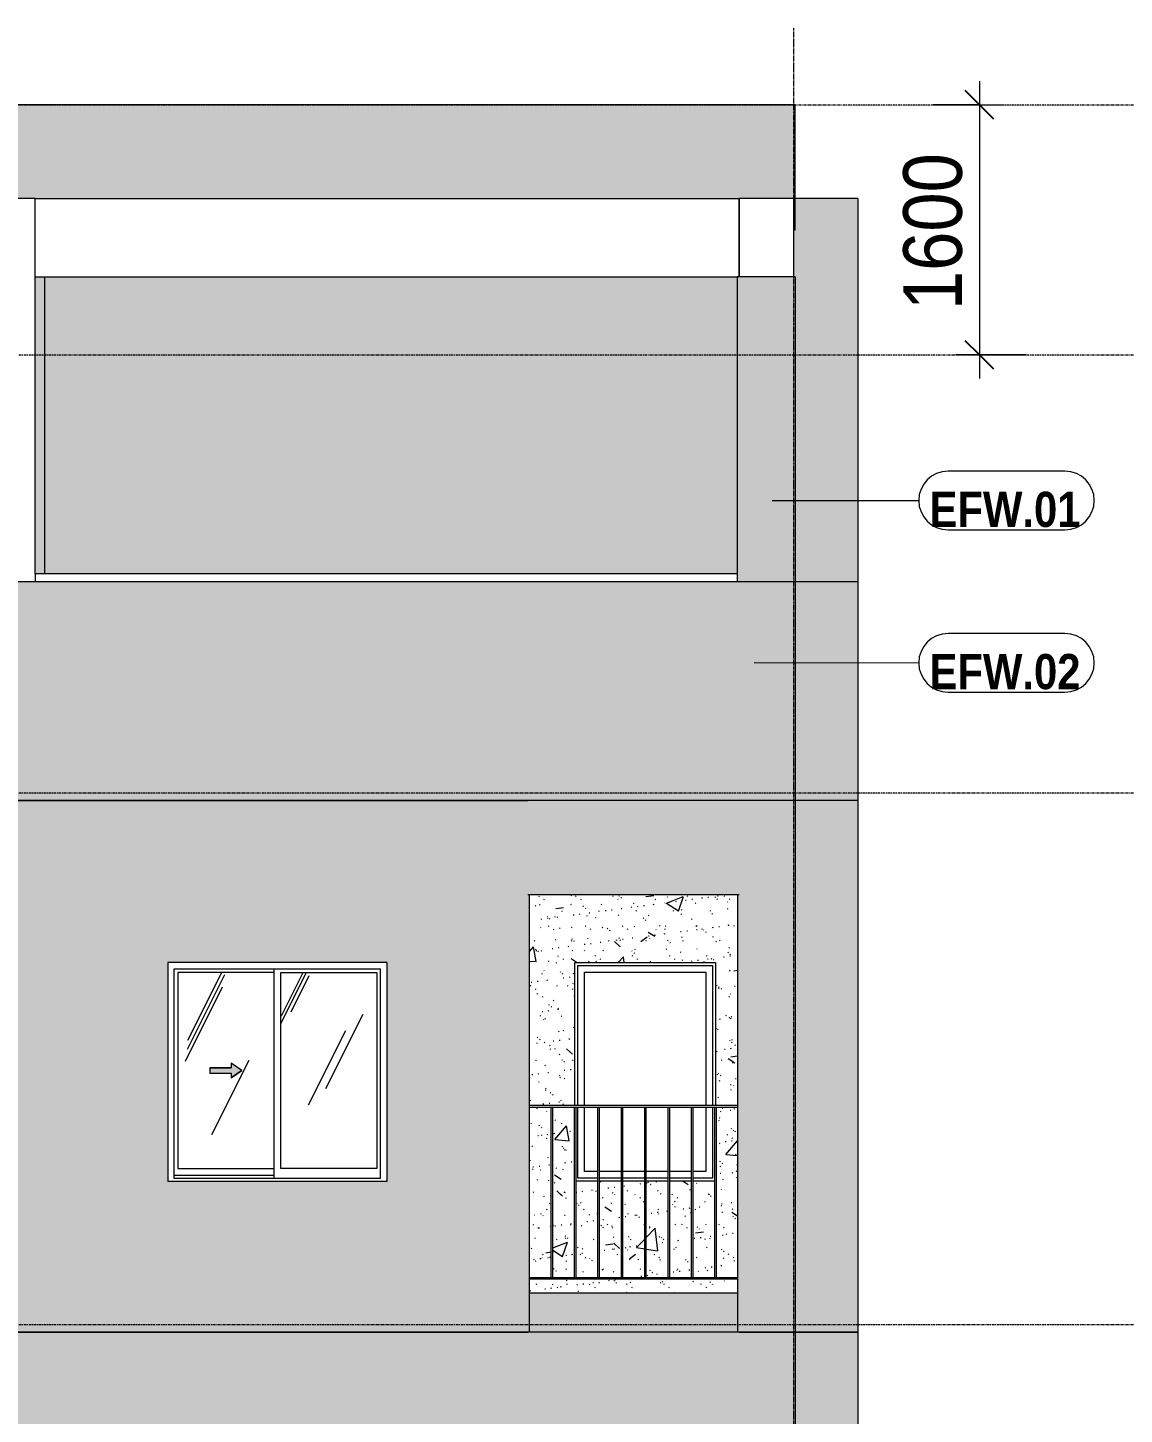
# Model space of a CAD drawing. Header units: millimetres. Extents: x 9199 to 175431, y -4466 to 35300.
# Drawn here: x 73339 to 80350, y 25425 to 34292 of the extents above; entities that cross this region are included whole.
import ezdxf

# ---------------------------------------------------------------- set-up
doc = ezdxf.new("R2010")
doc.units = ezdxf.units.MM
for name, pattern in [('1 NÉT CALL OUT', [6, 3, -3]), ('Centre', [31.75, 6.35, -4.7625, 15.875, -4.7625]), ('Grid Line', [22.225, 12.7, -3.175, 3.175, -3.175])]:
    doc.linetypes.add(name, pattern=pattern)
for name, color, linetype, lineweight in [('0-1', 7, 'Continuous', 5), ('A-ANNO-DIMS', 211, 'Continuous', 9), ('A-ANNO-DIMS-150', 211, 'Continuous', 9), ('A-DETL-GENF', 92, 'Continuous', 9), ('A-DETL-GENF-1', 92, '1 NÉT CALL OUT', 9), ('A-FLOR-HRAL-1', 253, 'Continuous', 9), ('A-FLOR-LEVL-2', 51, 'Centre', 9), ('A-GLAZ', 151, 'Continuous', 9), ('A-GLAZ-1', 253, 'Continuous', 9), ('A-GLAZ-2', 7, 'Continuous', 9), ('A-GLAZ-3', 7, '1 NÉT CALL OUT', 9), ('A-WALL', 113, 'Continuous', 9), ('A-WALL-IDEN', 211, 'Continuous', 9), ('A-WALL-PATT', 111, 'Continuous', 9), ('A-WALL-PATT-1', 9, 'Continuous', 9), ('A-WALL-PATT-2', 111, 'Continuous', 5), ('I-WALL', 2, 'Continuous', 9), ('I-WALL-1', 7, 'Continuous', 9), ('S-BEAM-1', 7, 'Continuous', 9), ('S-COLS-1', 7, 'Continuous', 9), ('S-GRID-1', 1, 'Grid Line', 9)]:
    doc.layers.add(name, color=color, linetype=linetype, lineweight=lineweight)
doc.styles.add('Arial_B', font='arialbd.ttf', dxfattribs={"width": 0.85, "height": 225})
doc.styles.add('UTM Avo', font='', dxfattribs={"width": 0.9, "height": 375})
doc.styles.get('UTM Avo').set_extended_font_data('UTM Avo')
doc.dimstyles.new('1_Dim_chi_tiet_2_5', dxfattribs={"dimscale": 304.8, "dimtxt": 374.737856, "dimasz": 0.590551, "dimexe": 0.492126, "dimexo": 0.0625, "dimgap": 0.049213, "dimtad": 1, "dimdec": 0, "dimrnd": 5, "dimzin": 0, "dimdsep": 46, "dimtxsty": 'UTM Avo', "dimblk1": 'OBLIQUE', "dimblk2": 'OBLIQUE', "dimsah": 1, "dimcen": 0.09, "dimdle": 0.492126, "dimazin": 0, "dimtfac": 1, "dimtdec": 4, "dimtix": 1, "dimtmove": 0, "dimatfit": 3, "dimfxl": 0.984252, "dimfxlon": 1, "dimtvp": 1, "dimtolj": 1, "dimtzin": 0, "dimarcsym": 2})
pattern_1 = [(63.435, (53179.2, 1304.34), (-0.001, 1524.001), [532.46, -2875.304]), (63.435, (51655.2, 1304.34), (-0.001, 1524.001), [532.463, -2875.304]), (63.435, (53908.74, 1598.8), (-0.001, 1524.001), [532.46, -2875.304]), (63.435, (52384.74, 1598.8), (-0.001, 1524.001), [532.463, -2875.304]), (63.435, (53798.3, 1494.84), (-0.001, 1524.001), [532.46, -2875.304]), (63.435, (52274.3, 1494.84), (-0.001, 1524.001), [532.463, -2875.304]), (63.435, (53685.8, 2090.1), (-0.001, 1524.001), [258.8, -3148.965]), (63.435, (52161.8, 2090.1), (-0.001, 1524.001), [258.8, -3148.965]), (63.435, (53612.15, 1997.95), (-0.001, 1524.001), [532.46, -2875.304]), (63.435, (52088.15, 1997.95), (-0.001, 1524.001), [532.46, -2875.304]), (63.435, (53625.14, 2064.1), (-0.001, 1524.001), [532.46, -2875.304]), (63.435, (52101.14, 2064.1), (-0.001, 1524.001), [532.46, -2875.304]), (63.435, (53010.3, 1773.94), (-0.001, 1524.001), [532.46, -2875.304]), (63.435, (51486.3, 1773.94), (-0.001, 1524.001), [532.463, -2875.304]), (63.435, (53023.3, 1851.9), (-0.001, 1524.001), [532.46, -2875.304]), (63.435, (51499.3, 1851.9), (-0.001, 1524.001), [532.463, -2875.304]), (63.435, (53026.8, 1908.1), (-0.001, 1524.001), [532.46, -2875.304]), (63.435, (51502.8, 1908.1), (-0.001, 1524.001), [532.463, -2875.304])]

# ---------------------------------------------------------------- blocks, each defined once
blk = doc.blocks.new('NCV_TKTC_KET CAU_rvt-1-TKCS_MẶT ĐỨNG HƯỚNG ĐÔNG')
at = {"layer": 'S-BEAM-1'}
for p, q in [((73386.9, 33200), (77886.9, 33200)), ((73386.9, 32700), (73386.9, 33200)), ((77886.9, 32700), (77886.9, 33200)), ((73386.9, 32700), (77875.3, 32700))]:
    blk.add_line(p, q, dxfattribs=at)
at = {"layer": 'S-COLS-1'}
for p, q in [((73386.9, 33200), (73036.9, 33200)), ((77886.9, 33200), (77886.9, 32700)), ((78236.9, 33200), (77886.9, 33200)), ((78236.9, 32700), (78236.9, 33200)), ((73386.9, 30800), (73386.9, 32700))]:
    blk.add_line(p, q, dxfattribs=at)
blk = doc.blocks.new('M_Fixed - 900 x 1400-V15-TKCS_MẶT ĐỨNG HƯỚNG ĐÔNG')
at = {"layer": 'A-GLAZ-2'}
for p, q in [((76855.9, 7896), (77717.9, 7896)), ((76855.9, 7000), (76855.9, 7896)), ((77717.9, 7896), (77717.9, 7000)), ((76899.9, 7852), (77673.9, 7852)), ((76899.9, 7000), (76899.9, 7852)), ((77673.9, 7852), (77673.9, 7000)), ((76855.9, 6534), (76855.9, 6990)), ((76899.9, 6578), (76899.9, 6990)), ((77673.9, 6990), (77673.9, 6578)), ((77717.9, 6990), (77717.9, 6534)), ((76985.1, 6578), (76899.9, 6578)), ((77134.7, 6578), (76995.1, 6578)), ((77284.2, 6578), (77144.7, 6578)), ((77433.8, 6578), (77294.2, 6578)), ((77583.3, 6578), (77443.8, 6578)), ((77673.9, 6578), (77593.3, 6578)), ((76985.1, 6534), (76855.9, 6534)), ((77134.7, 6534), (76995.1, 6534)), ((77284.2, 6534), (77144.7, 6534)), ((77433.8, 6534), (77294.2, 6534)), ((77583.3, 6534), (77443.8, 6534)), ((77717.9, 6534), (77593.3, 6534))]:
    blk.add_line(p, q, dxfattribs=at)
blk = doc.blocks.new('Railing - 10mm-901206-TKCS_MẶT ĐỨNG HƯỚNG ĐÔNG')
at = {"layer": 'A-FLOR-HRAL-1'}
for p, q in [((51816.4, 5900), (51816.4, 6990)), ((51826.4, 5900), (51826.4, 6990))]:
    blk.add_line(p, q, dxfattribs=at)
blk = doc.blocks.new('Railing - Railing-951448-TKCS_MẶT ĐỨNG HƯỚNG ĐÔNG')
at = {"layer": 'A-FLOR-HRAL-1'}
for p, q in [((76546.9, 22900), (77876.9, 22900)), ((77876.9, 22890), (76546.9, 22890))]:
    blk.add_line(p, q, dxfattribs=at)
for p in [(24869.6, 17000), (25019.2, 17000), (25168.7, 17000), (25318.2, 17000), (25467.8, 17000), (25617.3, 17000), (25766.9, 17000), (25916.4, 17000)]:
    blk.add_blockref('Railing - 10mm-901206-TKCS_MẶT ĐỨNG HƯỚNG ĐÔNG', p)
blk = doc.blocks.new('Top Rail Type - Top Rail_Internal_-951449-TKCS_MẶT ĐỨNG HƯỚNG ĐÔNG')
at = {"layer": 'A-FLOR-HRAL-1'}
for p, q in [((77876.9, 24000), (76546.9, 24000)), ((76546.9, 23990), (77876.9, 23990))]:
    blk.add_line(p, q, dxfattribs=at)
blk = doc.blocks.new('NCV_TKTC_TANG 6 - 8_rvt-2-TKCS_MẶT ĐỨNG HƯỚNG ĐÔNG')
at = {"layer": 'A-WALL-PATT-1'}
h = blk.add_hatch(dxfattribs=at)
h.set_pattern_fill('FP_2', color=256, style=0, pattern_type=2)
h.set_pattern_definition([(50, (51388.9, 1200), (1093.104, -95.634), [114.3, -1257.3]), (355, (51388.9, 1200), (-211.457, 1146.34), [91.44, -1005.84]), (100.451, (51480, 1192), (881.656, 1050.7), [97.14, -1068.54]), (46.184, (51389, 1504.8), (1626.475, -252.257), [171.45, -1885.95]), (96.636, (51524.5, 1483.8), (1424.416, 1484.565), [145.71, -1602.81]), (351.184, (51389, 1504.8), (1424.43, 1484.55), [137.16, -1508.76]), (21, (51541.3, 1428.6), (909.686, -613.59), [114.3, -1257.3]), (326, (51541.3, 1428.6), (370.812, 1105.13), [91.44, -1005.84]), (71.451, (51617.1, 1377.5), (1280.503, 491.528), [97.14, -1068.54]), (37.5, (51388.93, 1200), (18.5313, 507.3303), [50.292, -943.356, 50.292, -970.788, -1009.65]), (37.5, (51388.93, 1200), (18.5313, 507.3303), [-2014.728, 50.292, -959.358]), (7.5, (51388.93, 1200), (400.918, 601.084), [50.292, -531.876, 50.292, -920.496, -384.81]), (7.5, (51388.93, 1200), (400.918, 601.084), [-1552.956, 50.292, -334.518]), (327.5, (51049.1, 1200), (813.545, -34.3737), [50.292, -330.708, 50.292, -1138.428, -1577.34]), (327.5, (51049.1, 1200), (813.545, -34.3737), [-1569.72, 50.292, -1527.048]), (317.5, (50896.7, 1200), (888.775, 152.56), [50.292, -445.008, 50.292, -739.14, -1120.14]), (317.5, (50896.7, 1200), (888.775, 152.56), [-1284.732, 50.292, -1069.848])])
h.paths.add_polyline_path([(76566.1, 26200), (77876.9, 26201), (77876.9, 26290), (76546.9, 26290), (76546.9, 26200)])
h.paths.add_polyline_path([(76578.9, 26300), (76686.1, 26300), (76686.1, 27390), (76546.9, 27390), (76546.9, 26300)])
h.paths.add_polyline_path([(77443.8, 26300), (77583.3, 26300), (77583.3, 26915), (77443.8, 26915), (77443.8, 26410.3)])
h.paths.add_polyline_path([(77433.8, 26300), (77433.8, 26915), (77294.2, 26915), (77294.2, 26300)])
h.paths.add_polyline_path([(77284.2, 26300), (77284.2, 26915), (77144.7, 26915), (77144.7, 26300)])
h.paths.add_polyline_path([(77593.3, 26300), (77732.9, 26300), (77732.9, 26915), (77593.3, 26915), (77593.3, 26541.6)])
h.paths.add_polyline_path([(77742.9, 26300), (77876.9, 26300), (77876.9, 27390), (77742.9, 27390), (77742.9, 26541.6)])
h.paths.add_polyline_path([(77134.7, 26300), (77134.7, 26915), (76995.1, 26915), (76995.1, 26300)])
h.paths.add_polyline_path([(76985.1, 26300), (76985.1, 26915), (76845.6, 26915), (76845.6, 26300)])
h.paths.add_polyline_path([(76835.6, 26300), (76835.6, 27390), (76696.1, 27390), (76696.1, 26300)])
h.paths.add_polyline_path([(76836.9, 27400), (76836.9, 28315), (77736.9, 28315), (77736.9, 27400), (77876.9, 27400), (77876.9, 28750), (76546.9, 28750), (76546.9, 27400), (76719.8, 27400)])
h = blk.add_hatch(dxfattribs=at)
h.set_pattern_fill('FP_3', color=256, style=0, pattern_type=2)
h.set_pattern_definition([(37.5, (51388.93, 1200), (-4.79953, 146.8239), [5.029, -110.795, 5.029, -124.511, -123.825]), (37.5, (51388.93, 1200), (-4.79953, 146.8239), [-245.364, 5.029, -118.796]), (7.5, (51388.93, 1200), (134.8574, 215.0472), [5.029, -57.455, 5.029, -99.365, -40.005]), (7.5, (51388.93, 1200), (134.8574, 215.0472), [-166.878, 5.029, -34.976]), (327.5, (51295.21, 1200), (237.29776, 0.4316), [5.029, -33.071, 5.029, -132.131, -179.07]), (327.5, (51295.21, 1200), (237.29776, 0.4316), [-175.26, 5.029, -174.041]), (317.5, (51295.2, 1200), (229.0671, 66.8792), [5.029, -14.021, 5.029, -84.887, -102.87]), (317.5, (51295.2, 1200), (229.0671, 66.8792), [-108.966, 5.029, -97.841])])
h.paths.add_polyline_path([(76566.1, 26200), (77876.9, 26201), (77876.9, 26290), (76546.9, 26290), (76546.9, 26200)])
h.paths.add_polyline_path([(76578.9, 26300), (76686.1, 26300), (76686.1, 27390), (76546.9, 27390), (76546.9, 26300)])
h.paths.add_polyline_path([(77443.8, 26300), (77583.3, 26300), (77583.3, 26915), (77443.8, 26915), (77443.8, 26410.3)])
h.paths.add_polyline_path([(77433.8, 26300), (77433.8, 26915), (77294.2, 26915), (77294.2, 26300)])
h.paths.add_polyline_path([(77284.2, 26300), (77284.2, 26915), (77144.7, 26915), (77144.7, 26300)])
h.paths.add_polyline_path([(77593.3, 26300), (77732.9, 26300), (77732.9, 26915), (77593.3, 26915), (77593.3, 26541.6)])
h.paths.add_polyline_path([(77742.9, 26300), (77876.9, 26300), (77876.9, 27390), (77742.9, 27390), (77742.9, 26541.6)])
h.paths.add_polyline_path([(77134.7, 26300), (77134.7, 26915), (76995.1, 26915), (76995.1, 26300)])
h.paths.add_polyline_path([(76985.1, 26300), (76985.1, 26915), (76845.6, 26915), (76845.6, 26300)])
h.paths.add_polyline_path([(76835.6, 26300), (76835.6, 27390), (76696.1, 27390), (76696.1, 26300)])
h.paths.add_polyline_path([(76836.9, 27400), (76836.9, 28315), (77736.9, 28315), (77736.9, 27400), (77876.9, 27400), (77876.9, 28750), (76546.9, 28750), (76546.9, 27400), (76719.8, 27400)])
at = {"layer": 'I-WALL-1'}
for p, q in [((76836.9, 27400), (76836.9, 28315)), ((76836.9, 28315), (77736.9, 28315)), ((77736.9, 28315), (77736.9, 27400)), ((76985.1, 26915), (76845.6, 26915)), ((77134.7, 26915), (76995.1, 26915)), ((77284.2, 26915), (77144.7, 26915)), ((77433.8, 26915), (77294.2, 26915)), ((77583.3, 26915), (77443.8, 26915)), ((77732.9, 26915), (77593.3, 26915))]:
    blk.add_line(p, q, dxfattribs=at)
at = {"layer": 'A-FLOR-HRAL-1'}
for name in ['Top Rail Type - Top Rail_Internal_-951449-TKCS_MẶT ĐỨNG HƯỚNG ĐÔNG', 'Railing - Railing-951448-TKCS_MẶT ĐỨNG HƯỚNG ĐÔNG']:
    blk.add_blockref(name, (0, 3400), dxfattribs=at)
at = {"layer": 'A-GLAZ-1'}
blk.add_blockref('M_Fixed - 900 x 1400-V15-TKCS_MẶT ĐỨNG HƯỚNG ĐÔNG', (0, 20400), dxfattribs=at)
blk = doc.blocks.new('1_FAMILY RVT - W01-WxH 1400x1400xmm-V133-TKCS_MẶT ĐỨNG HƯỚNG ĐÔNG')
at = {"layer": 'A-DETL-GENF-1'}
blk.add_hatch(color=256, dxfattribs=at).paths.add_polyline_path([(74639.8, 27576.5), (74707.5, 27623.9), (74639.8, 27671.4), (74639.8, 27640.9), (74504.3, 27640.9), (74504.3, 27607), (74639.8, 27607)])
at = {"layer": 'A-GLAZ'}
h = blk.add_hatch(dxfattribs=at)
h.set_pattern_fill('FP_4', color=256, style=0, pattern_type=2)
h.set_pattern_definition(pattern_1)
h.paths.add_polyline_path([(74298.8, 26997), (74913.1, 26997), (74913.1, 28250.9), (74298.8, 28250.9), (74298.8, 27611.2)])
h.paths.add_polyline_path([(74639.8, 27576.5), (74639.8, 27607), (74504.3, 27607), (74504.3, 27640.9), (74639.8, 27640.9), (74639.8, 27671.4), (74707.1, 27623.6), (74683.4, 27607)])
h = blk.add_hatch(dxfattribs=at)
h.set_pattern_fill('FP_4', color=256, style=0, pattern_type=2)
h.set_pattern_definition(pattern_1)
h.paths.add_polyline_path([(74957.5, 26997), (75571.8, 26997), (75571.8, 28250.9), (74957.5, 28250.9), (74957.5, 27623.6)])
at = {"layer": 'A-DETL-GENF'}
for p, q in [((74639.8, 27671.4), (74639.8, 27640.9)), ((74707.5, 27623.9), (74639.8, 27671.4)), ((74707.5, 27623.9), (74639.8, 27671.4)), ((74639.8, 27671.4), (74639.8, 27640.9)), ((74504.3, 27640.9), (74504.3, 27607)), ((74504.3, 27640.9), (74639.8, 27640.9)), ((74639.8, 27640.9), (74504.3, 27640.9)), ((74504.3, 27640.9), (74504.3, 27607)), ((74504.3, 27607), (74639.8, 27607)), ((74504.3, 27607), (74639.8, 27607)), ((74707.5, 27623.9), (74639.8, 27576.5)), ((74639.8, 27576.5), (74707.5, 27623.9)), ((74639.8, 27607), (74639.8, 27576.5)), ((74639.8, 27607), (74639.8, 27576.5))]:
    blk.add_line(p, q, dxfattribs=at)
at = {"layer": 'A-GLAZ'}
for p, q in [((75635.3, 28314.4), (74235.3, 28314.4)), ((74235.3, 28314.4), (74235.3, 26914.4)), ((75635.3, 28314.4), (75635.3, 26914.4)), ((74276.2, 28273.5), (75594.4, 28273.5)), ((74276.2, 26933.5), (74276.2, 28273.5)), ((74298.8, 28250.9), (74298.8, 26997)), ((74913.1, 28250.9), (74298.8, 28250.9)), ((74913.1, 28273.5), (74913.1, 26933.5)), ((74957.5, 26997), (74957.5, 28250.9)), ((74957.5, 28250.9), (75571.8, 28250.9)), ((75571.8, 28250.9), (75571.8, 26997)), ((75594.4, 26933.5), (75594.4, 28273.5)), ((74298.8, 26997), (74913.1, 26997)), ((75571.8, 26997), (74957.5, 26997)), ((75635.3, 26914.4), (74235.3, 26914.4)), ((74913.1, 26952.5), (74276.2, 26952.5)), ((74913.1, 26952.5), (74276.2, 26952.5)), ((75594.4, 26933.5), (74276.2, 26933.5))]:
    blk.add_line(p, q, dxfattribs=at)
blk = doc.blocks.new('DIMBLOCK24-TKCS_MẶT ĐỨNG HƯỚNG ĐÔNG')
at = {"layer": 'A-ANNO-DIMS-150', "lineweight": 25}
for p, q in [((79423.8, 33800), (79333.8, 33890)), ((79423.8, 33800), (79513.8, 33710)), ((79423.8, 32200), (79333.8, 32290)), ((79423.8, 32200), (79513.8, 32110))]:
    blk.add_line(p, q, dxfattribs=at)
at = {"layer": 'A-ANNO-DIMS-150'}
for p, q in [((79423.8, 33950), (79423.8, 32050)), ((79123.8, 33800), (79573.8, 33800)), ((79423.8, 33800), (79123.8, 33800)), ((79723.8, 32200), (79273.8, 32200)), ((79423.8, 32200), (79723.8, 32200))]:
    blk.add_line(p, q, dxfattribs=at)
at = {"layer": 'A-ANNO-DIMS-150', "color": 0, "insert": (78936.7, 32486.5), "char_height": 375, "width": 1232.471, "attachment_point": 1, "rotation": 90, "line_spacing_factor": 1.110334, "style": 'UTM Avo'}
blk.add_mtext('1600', dxfattribs=at)
blk = doc.blocks.new('_Oblique')
at = {"color": 0, "linetype": 'ByBlock', "lineweight": -2}
blk.add_line((-0.5, -0.5), (0.5, 0.5), dxfattribs=at)
blk = doc.blocks.new('CTL_WALL TAG NO MARK - 10-2062273-TKCS_MẶT ĐỨNG HƯỚNG ĐÔNG')
at = {"layer": 'A-WALL-IDEN'}
for p, q in [((16419.1, 30293.1), (15671.4, 30293.1)), ((15671.4, 29918.1), (16419.1, 29918.1))]:
    blk.add_line(p, q, dxfattribs=at)
for centre, start, end in [((15671.4, 30105.6), 90, 270), ((16419.1, 30105.6), 270, 90)]:
    blk.add_arc(centre, 187.5, start, end, dxfattribs=at)

msp = doc.modelspace()

# ---------------------------------------------------------------- hatches: boundary and pattern name
at = {"layer": 'A-WALL-PATT'}
for points in [[(78245.3, 33000), (78245.3, 33800), (70736.9, 33800), (70736.9, 33200), (78236.9, 33200), (78236.9, 33000)], [(78246.9, 30750), (78636.9, 30750), (78636.9, 33200), (78245.3, 33200), (78245.3, 33000), (78236.9, 33000), (78236.9, 32700), (78245.3, 32700), (78245.3, 30750)], [(77811.9, 25950), (77876.9, 25950), (77876.9, 26200), (76546.9, 26200), (76546.9, 25950), (77584.1, 25950)]]:
    msp.add_hatch(color=256, dxfattribs=at).paths.add_polyline_path(points)
at = {"layer": 'A-WALL-PATT-2'}
for points in [[(78646.9, 30750), (78646.9, 33200), (78636.9, 33200), (78636.9, 30750)], [(73446.9, 30800), (73446.9, 32700), (73436.9, 32700), (73436.9, 30800)], [(77875.3, 30800), (77875.3, 32700), (73446.9, 32700), (73446.9, 30800)], [(78235.3, 30750), (78235.3, 32700), (77875.3, 32700), (77875.3, 30750)], [(78245.3, 30750), (78245.3, 32700), (78235.3, 32700), (78235.3, 30750)], [(17226.9, 29350), (78236.9, 29350), (78236.9, 30750), (17226.9, 30750), (17226.9, 29787.7)], [(78246.9, 29350), (78246.9, 30750), (78236.9, 30750), (78236.9, 29350)], [(78636.9, 29350), (78636.9, 30750), (78246.9, 30750), (78246.9, 29350)], [(78636.9, 29350), (78646.9, 29350), (78646.9, 30750), (78636.9, 30750), (78636.9, 29787.7)], [(77886.9, 28750), (77886.9, 29350), (76536.9, 29350), (76536.9, 28750)], [(77886.9, 25950), (78236.9, 25950), (78236.9, 29350), (77886.9, 29350), (77886.9, 28750), (77876.9, 28750), (77876.9, 25950)], [(78236.9, 25950), (78246.9, 25950), (78246.9, 29350), (78236.9, 29350), (78236.9, 26541.6)], [(78246.9, 25950), (78636.9, 25950), (78636.9, 29350), (78246.9, 29350), (78246.9, 26541.6)], [(78646.9, 25950), (78646.9, 29350), (78636.9, 29350), (78636.9, 25950), (78642.3, 25950)], [(76536.9, 25350), (77886.9, 25350), (77886.9, 25950), (76536.9, 25950), (76536.9, 25459.6)], [(77886.9, 22550), (78236.9, 22550), (78236.9, 25950), (77886.9, 25950), (77886.9, 25350), (77876.9, 25350), (77876.9, 22550)], [(78236.9, 22550), (78246.9, 22550), (78246.9, 25950), (78236.9, 25950), (78236.9, 23295.5)], [(78246.9, 22550), (78636.9, 22550), (78636.9, 25950), (78246.9, 25950), (78246.9, 23295.5)], [(78646.9, 22550), (78646.9, 25950), (78636.9, 25950), (78636.9, 22550), (78642.3, 22550)]]:
    msp.add_hatch(color=256, dxfattribs=at).paths.add_polyline_path(points)
h = msp.add_hatch(color=256, dxfattribs=at)
h.paths.add_polyline_path([(73436.9, 30800), (73436.9, 32700), (73386.9, 32700), (73386.9, 30800)])
h.paths.add_polyline_path([(73036.9, 30800), (73036.9, 32700), (73026.9, 32700), (73026.9, 30800)])
h = msp.add_hatch(color=256, dxfattribs=at)
h.paths.add_polyline_path([(73239, 25950), (76546.9, 25950), (76546.9, 28750), (76536.9, 28750), (76536.9, 29350), (73239, 29350), (73239, 26541.6)])
h.paths.add_polyline_path([(75635.3, 26914.4), (74235.3, 26914.4), (74235.3, 28314.4), (75635.3, 28314.4), (75635.3, 26933.5)])
h = msp.add_hatch(color=256, dxfattribs=at)
h.paths.add_polyline_path([(73239, 22550), (76546.9, 22550), (76546.9, 25350), (76536.9, 25350), (76536.9, 25950), (73239, 25950), (73239, 23295.5)])
h.paths.add_polyline_path([(74235.3, 23514.4), (74235.3, 24914.4), (75635.3, 24914.4), (75635.3, 23514.4), (74276.2, 23514.4)])

# ---------------------------------------------------------------- linework, layer by layer
at = {"layer": 'A-FLOR-LEVL-2'}
for p, q in [((9199.1, 33800), (84597.8, 33800)), ((9199.1, 32200), (84597.8, 32200)), ((9199.1, 29400), (84597.8, 29400)), ((9199.1, 26000), (84597.8, 26000))]:
    msp.add_line(p, q, dxfattribs=at)
at = {"layer": 'A-WALL'}
for p, q in [((78245.3, 32700), (77875.3, 32700)), ((77875.3, 32700), (77875.3, 30750)), ((78245.3, 32700), (78245.3, 30750)), ((77875.3, 30800), (73386.9, 30800)), ((73386.9, 30800), (73386.9, 30750)), ((76536.9, 29350), (69762.3, 29350)), ((78246.9, 29350), (77886.9, 29350)), ((78246.9, 29350), (78246.9, 22550)), ((76546.9, 25950), (76546.9, 28750)), ((77876.9, 28750), (77876.9, 25950)), ((76536.9, 25950), (69762.3, 25950)), ((69762.3, 25950), (76536.9, 25950)), ((78246.9, 25950), (77886.9, 25950)), ((77886.9, 25950), (78246.9, 25950))]:
    msp.add_line(p, q, dxfattribs=at)
at = {"layer": 'A-WALL-IDEN'}
for p, q in [((78098.6, 31268.8), (79035.7, 31268.8)), ((77983, 30232.7), (79035.7, 30231.2))]:
    msp.add_line(p, q, dxfattribs=at)
at = {"layer": 'I-WALL'}
for p, q in [((78245.3, 33800), (70726.9, 33800)), ((78245.3, 33000), (78245.3, 33800)), ((78646.9, 33200), (78245.3, 33200)), ((78646.9, 33200), (78646.9, 15750)), ((78236.9, 33000), (78245.3, 33000)), ((73446.9, 32700), (73446.9, 30800)), ((17226.9, 30750), (78646.9, 30750)), ((78246.9, 30750), (78246.9, 29350)), ((45161.9, 29350), (76536.9, 29350)), ((78646.9, 29350), (76536.9, 29350)), ((78646.9, 29350), (78246.9, 29350)), ((76536.9, 28750), (77886.9, 28750)), ((77876.9, 26200), (76546.9, 26200)), ((77886.9, 25950), (76536.9, 25950)), ((78646.9, 25950), (78246.9, 25950)), ((78246.9, 25950), (78646.9, 25950))]:
    msp.add_line(p, q, dxfattribs=at)
at = {"layer": 'S-GRID-1'}
for p, q in [((78236.9, 30542.5), (78236.9, 34292.5)), ((78236.9, 1454.4), (78236.9, 30542.5))]:
    msp.add_line(p, q, dxfattribs=at)

# ---------------------------------------------------------------- block references
at = {"layer": '0-1'}
for name in ['NCV_TKTC_KET CAU_rvt-1-TKCS_MẶT ĐỨNG HƯỚNG ĐÔNG', 'NCV_TKTC_TANG 6 - 8_rvt-2-TKCS_MẶT ĐỨNG HƯỚNG ĐÔNG']:
    msp.add_blockref(name, (0, 0), dxfattribs=at)
at = {"layer": 'A-GLAZ-3'}
msp.add_blockref('1_FAMILY RVT - W01-WxH 1400x1400xmm-V133-TKCS_MẶT ĐỨNG HƯỚNG ĐÔNG', (0, 0), dxfattribs=at)
at = {"layer": 'A-WALL-IDEN'}
for p in [(63551.8, 1163.2), (63551.8, 125.6)]:
    msp.add_blockref('CTL_WALL TAG NO MARK - 10-2062273-TKCS_MẶT ĐỨNG HƯỚNG ĐÔNG', p, dxfattribs=at)

# ---------------------------------------------------------------- texts
at = {"layer": 'A-WALL-IDEN', "char_height": 225, "width": 995.775, "attachment_point": 5, "line_spacing_factor": 0.936439, "style": 'Arial_B'}
for s, insert in [('\\pt6.37425,12.75075,19.125,25.49925,31.87575,38.25,44.62425,51.00075,57.375,63.74925,70.12575,76.5,82.87425,89.25075,95.625,101.99925,108.37575,114.75,121.12425,127.50075,133.875,140.24925,146.62575,153,159.37425,165.75075,172.125,178.49925,184.87575,191.25,197.62425,204.00075;EFW.01', (79587.7, 31210.7)), ('\\pt6.37425,12.75075,19.125,25.49925,31.87575,38.25,44.62425,51.00075,57.375,63.74925,70.12575,76.5,82.87425,89.25075,95.625,101.99925,108.37575,114.75,121.12425,127.50075,133.875,140.24925,146.62575,153,159.37425,165.75075,172.125,178.49925,184.87575,191.25,197.62425,204.00075;EFW.02', (79587.7, 30173.2))]:
    msp.add_mtext(s, dxfattribs=dict(at, insert=insert))

# ---------------------------------------------------------------- dimensions: what is measured, and where the dimension line sits
at = {"layer": 'A-ANNO-DIMS'}
dim = msp.add_linear_dim(base=(79423.8, 32200), p1=(79123.8, 33800), p2=(79723.8, 32200), angle=90, dimstyle='1_Dim_chi_tiet_2_5', override={"dimpost": '<>', "dimfxl": 1708.800749}, dxfattribs=at)
dim.commit()
dim.dimension.update_dxf_attribs({"geometry": 'DIMBLOCK24-TKCS_MẶT ĐỨNG HƯỚNG ĐÔNG', "text_midpoint": (79214.8, 33000)})

doc.saveas('drawing.dxf')
